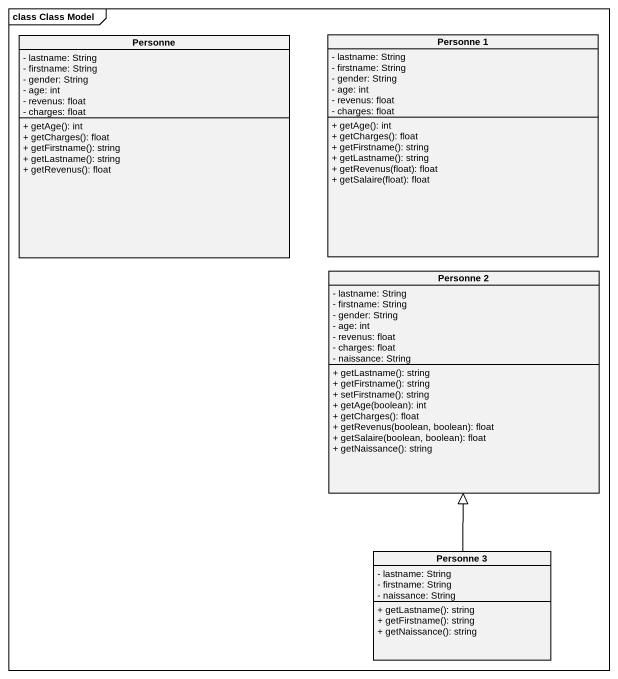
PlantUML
@startuml
mainframe class Class Model
hide circle
hide empty members
skinparam classAttributeIconSize 0
class Personne {
  - lastname: String
  - firstname: String
  - gender: String
  - age: int
  - revenus: float
  - charges: float
  + getAge(): int
  + getCharges(): float
  + getFirstname(): string
  + getLastname(): string
  + getRevenus(): float
}
class "Personne 1" as Personne_1 {
  - lastname: String
  - firstname: String
  - gender: String
  - age: int
  - revenus: float
  - charges: float
  + getAge(): int
  + getCharges(): float
  + getFirstname(): string
  + getLastname(): string
  + getRevenus(float): float
  + getSalaire(float): float
}
class "Personne 2" as Personne_2 {
  - lastname: String
  - firstname: String
  - gender: String
  - age: int
  - revenus: float
  - charges: float
  - naissance: String
  + getLastname(): string
  + getFirstname(): string
  + setFirstname(): string
  + getAge(boolean): int
  + getCharges(): float
  + getRevenus(boolean, boolean): float
  + getSalaire(boolean, boolean): float
  + getNaissance(): string
}
class "Personne 3" as Personne_3 {
  - lastname: String
  - firstname: String
  - naissance: String
  + getLastname(): string
  + getFirstname(): string
  + getNaissance(): string
}
Personne_3 -up-|> Personne_2
@enduml
